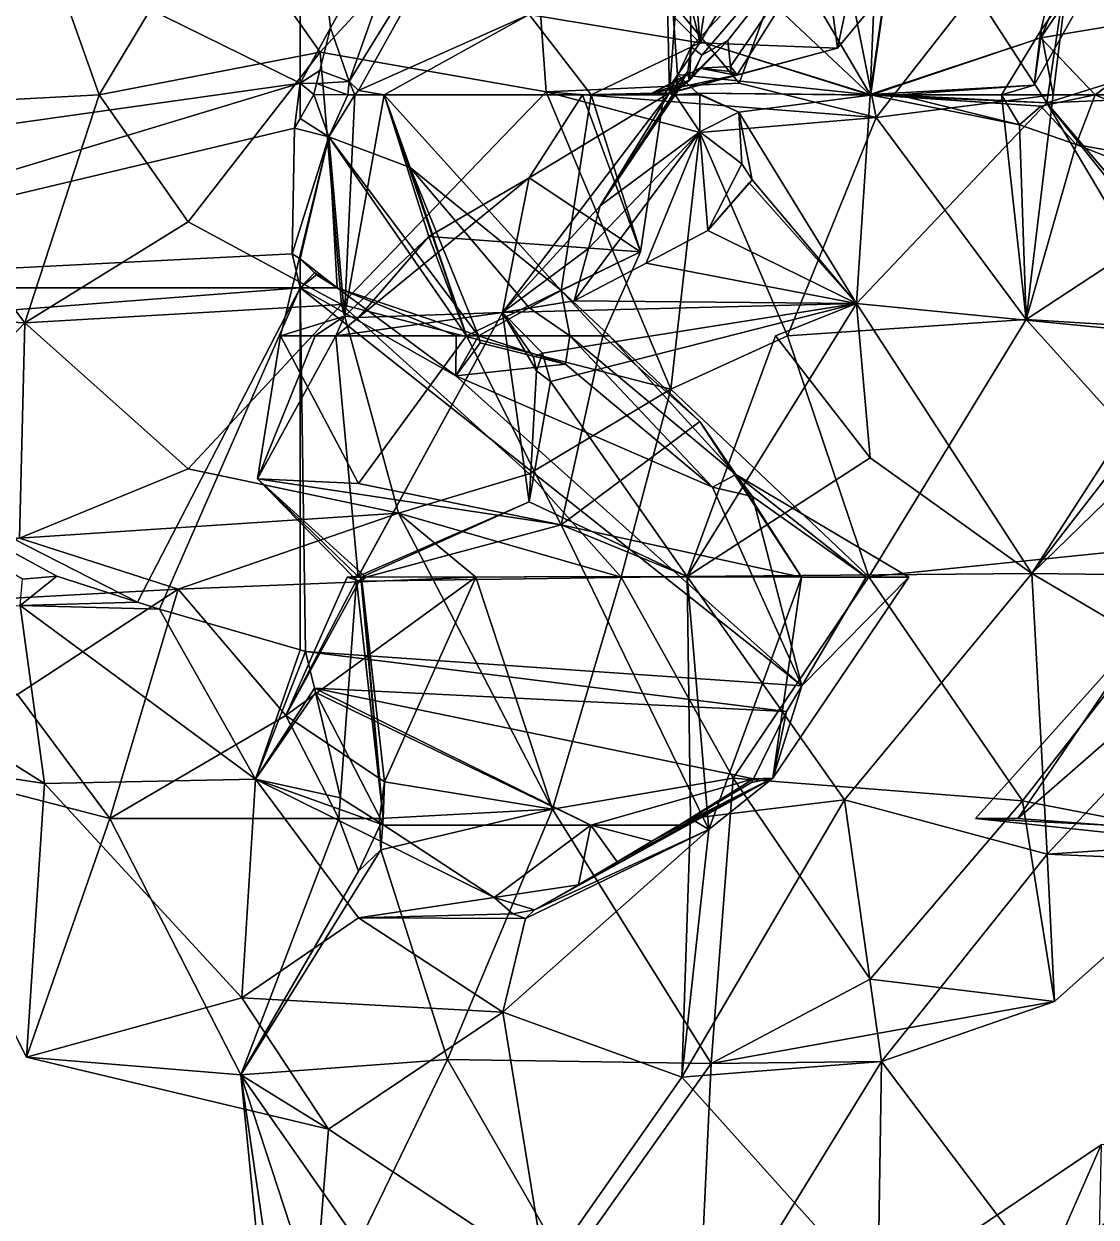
# Model space of a CAD drawing. Extents: x 290083 to 295691, y 4553739 to 4561622.
# Drawn here: x 295149.6 to 295228.8, y 4559518.9 to 4559607.1 of the extents above; entities that cross this region are included whole.
import ezdxf

# ---------------------------------------------------------------- set-up
doc = ezdxf.new("R2010")
doc.units = 0
doc.layers.add('Au_ppm_Pref_-_0_3', color=7, linetype='CONTINUOUS')

msp = doc.modelspace()

# ---------------------------------------------------------------- linework, layer by layer
at = {"layer": 'Au_ppm_Pref_-_0_3'}
for points in [[(295120, 4559627.241, 1891.998), (295170, 4559627.241, 1893.94), (295170, 4559602.667, 1895.47)], [(295170, 4559602.667, 1895.47), (295120, 4559595.626, 1895.47), (295120, 4559627.241, 1891.998)], [(295172.227, 4559606.749, 1895.308), (295170, 4559627.241, 1893.94), (295179.817, 4559620.36, 1894.774)], [(295170, 4559602.667, 1895.47), (295170, 4559627.241, 1893.94), (295172.227, 4559606.749, 1895.308)], [(295186.751, 4559621.545, 1860.15), (295163.65, 4559616.029, 1861.129), (295171.453, 4559604.952, 1861.396)], [(295188.157, 4559602.029, 1865.419), (295186.751, 4559621.545, 1860.15), (295171.453, 4559604.952, 1861.396)], [(295188.157, 4559602.029, 1865.419), (295202.408, 4559602.676, 1860.663), (295186.751, 4559621.545, 1860.15)], [(295186.751, 4559621.545, 1860.15), (295202.408, 4559602.676, 1860.663), (295208.654, 4559619.639, 1860.634)], [(295179.817, 4559620.36, 1894.774), (295173.608, 4559602.805, 1894.645), (295172.227, 4559606.749, 1895.308)], [(295184.604, 4559620.645, 1893.705), (295173.608, 4559602.805, 1894.645), (295179.817, 4559620.36, 1894.774)], [(295184.604, 4559620.645, 1893.705), (295174.304, 4559602.13, 1894.542), (295173.608, 4559602.805, 1894.645)], [(295186.903, 4559607.74, 1890.678), (295174.304, 4559602.13, 1894.542), (295184.604, 4559620.645, 1893.705)], [(295199.502, 4559605.658, 1893.366), (295186.903, 4559607.74, 1890.678), (295184.604, 4559620.645, 1893.705)], [(295199.502, 4559605.658, 1893.366), (295184.604, 4559620.645, 1893.705), (295207.792, 4559619.639, 1892.613)], [(295196.958, 4559616.041, 1876.827), (295198.316, 4559621.037, 1876.828), (295199.502, 4559605.761, 1872.2)], [(295201.622, 4559619.639, 1875.827), (295199.502, 4559605.761, 1872.2), (295198.316, 4559621.037, 1876.828)], [(295137.638, 4559600.88, 1865.938), (295155.151, 4559601.821, 1861.859), (295148.83, 4559619.618, 1864.875)], [(295155.151, 4559601.821, 1861.859), (295163.65, 4559616.029, 1861.129), (295148.83, 4559619.618, 1864.875)], [(295197.275, 4559601.958, 1882.254), (295198.542, 4559619.639, 1877.279), (295196.958, 4559616.041, 1876.827)], [(295197.275, 4559601.958, 1882.254), (295198.873, 4559605.365, 1881.881), (295198.542, 4559619.639, 1877.279)], [(295198.873, 4559605.365, 1881.881), (295212.857, 4559620.163, 1883.313), (295198.542, 4559619.639, 1877.279)], [(295212.857, 4559620.163, 1883.313), (295198.873, 4559605.365, 1881.881), (295199.657, 4559604.741, 1882.416)], [(295199.502, 4559605.761, 1872.2), (295201.622, 4559619.639, 1875.827), (295212.101, 4559601.827, 1876.825)], [(295209.67, 4559605.26, 1888.705), (295199.502, 4559605.658, 1893.366), (295207.792, 4559619.639, 1892.613)], [(295199.657, 4559604.741, 1882.416), (295201.569, 4559605.822, 1883.125), (295212.857, 4559620.163, 1883.313)], [(295201.569, 4559605.822, 1883.125), (295201.77, 4559603.902, 1884.219), (295212.857, 4559620.163, 1883.313)], [(295214.649, 4559619.639, 1876.827), (295212.101, 4559601.827, 1876.825), (295201.622, 4559619.639, 1875.827)], [(295212.857, 4559620.163, 1883.313), (295201.77, 4559603.902, 1884.219), (295202.275, 4559603.29, 1884.857)], [(295209.67, 4559605.26, 1888.705), (295212.857, 4559620.163, 1883.313), (295202.275, 4559603.29, 1884.857)], [(295202.408, 4559602.676, 1860.663), (295212.532, 4559600.142, 1863.45), (295208.654, 4559619.639, 1860.634)], [(295209.67, 4559605.26, 1888.705), (295207.792, 4559619.639, 1892.613), (295221.589, 4559619.639, 1888.705)], [(295212.532, 4559600.142, 1863.45), (295227.807, 4559619.65, 1864.73), (295208.654, 4559619.639, 1860.634)], [(295221.589, 4559619.639, 1888.705), (295212.857, 4559620.163, 1883.313), (295209.67, 4559605.26, 1888.705)], [(295212.857, 4559620.163, 1883.313), (295225.142, 4559601.213, 1882.506), (295212.101, 4559601.893, 1876.851)], [(295214.649, 4559619.639, 1876.827), (295212.857, 4559620.163, 1883.313), (295212.101, 4559601.893, 1876.851)], [(295214.649, 4559619.639, 1876.827), (295212.101, 4559601.893, 1876.851), (295212.131, 4559601.863, 1876.827)], [(295214.649, 4559619.639, 1876.827), (295212.131, 4559601.863, 1876.827), (295212.101, 4559601.827, 1876.825)], [(295225.599, 4559601.821, 1864.948), (295227.807, 4559619.65, 1864.73), (295212.532, 4559600.142, 1863.45)], [(295225.142, 4559601.213, 1882.506), (295212.857, 4559620.163, 1883.313), (295227.862, 4559619.639, 1878.317)], [(295233.809, 4559619.639, 1870.887), (295224.201, 4559602.528, 1870.887), (295224.7, 4559606.015, 1872.285)], [(295233.809, 4559619.639, 1870.887), (295224.7, 4559606.563, 1869.307), (295224.201, 4559602.528, 1870.887)], [(295233.809, 4559619.639, 1870.887), (295227.807, 4559619.65, 1864.73), (295224.7, 4559606.563, 1869.307)], [(295224.7, 4559606.563, 1869.307), (295227.807, 4559619.65, 1864.73), (295225.599, 4559601.821, 1864.948)], [(295233.809, 4559619.639, 1870.887), (295224.7, 4559606.015, 1872.285), (295230.433, 4559619.639, 1874.124)], [(295224.7, 4559606.015, 1872.285), (295237.3, 4559608.151, 1874.717), (295230.433, 4559619.639, 1874.124)], [(295225.142, 4559601.213, 1882.506), (295227.862, 4559619.639, 1878.317), (295237.3, 4559605.048, 1877.902)], [(295233.285, 4559619.639, 1876.827), (295237.3, 4559605.048, 1877.902), (295227.862, 4559619.639, 1878.317)], [(295163.65, 4559616.029, 1861.129), (295155.151, 4559601.821, 1861.859), (295171.453, 4559604.952, 1861.396)], [(295197.87, 4559603.325, 1881.495), (295196.958, 4559616.041, 1876.827), (295212.091, 4559601.821, 1876.827)], [(295197.275, 4559601.958, 1882.254), (295196.958, 4559616.041, 1876.827), (295197.87, 4559603.325, 1881.495)], [(295199.502, 4559605.761, 1872.2), (295212.091, 4559601.821, 1876.827), (295196.958, 4559616.041, 1876.827)], [(295224.7, 4559606.015, 1872.285), (295228.707, 4559601.821, 1872.776), (295237.3, 4559608.151, 1874.717)], [(295228.707, 4559601.821, 1872.776), (295243.194, 4559601.821, 1874.048), (295237.3, 4559608.151, 1874.717)], [(295186.903, 4559607.74, 1890.678), (295176.187, 4559601.821, 1893.757), (295174.304, 4559602.13, 1894.542)], [(295191.473, 4559601.821, 1890.86), (295176.187, 4559601.821, 1893.757), (295186.903, 4559607.74, 1890.678)], [(295199.502, 4559605.658, 1893.366), (295191.473, 4559601.821, 1890.86), (295186.903, 4559607.74, 1890.678)], [(295171.435, 4559603.619, 1895.47), (295170, 4559602.667, 1895.47), (295172.227, 4559606.749, 1895.308)], [(295172.227, 4559606.749, 1895.308), (295173.608, 4559602.805, 1894.645), (295171.435, 4559603.619, 1895.47)], [(295224.201, 4559602.528, 1870.887), (295224.7, 4559606.563, 1869.307), (295221.79, 4559601.821, 1869.515)], [(295224.7, 4559606.563, 1869.307), (295225.599, 4559601.821, 1864.948), (295221.79, 4559601.821, 1869.515)], [(295196.859, 4559601.821, 1888.705), (295191.473, 4559601.821, 1890.86), (295199.502, 4559605.658, 1893.366)], [(295196.859, 4559601.821, 1888.705), (295199.502, 4559605.658, 1893.366), (295209.67, 4559605.26, 1888.705)], [(295197.275, 4559601.958, 1882.254), (295198.627, 4559603.537, 1882.346), (295198.873, 4559605.365, 1881.881)], [(295198.627, 4559603.537, 1882.346), (295198.746, 4559602.891, 1882.766), (295198.873, 4559605.365, 1881.881)], [(295198.746, 4559602.891, 1882.766), (295199.657, 4559604.741, 1882.416), (295198.873, 4559605.365, 1881.881)], [(295199.657, 4559604.741, 1882.416), (295198.868, 4559603.015, 1882.766), (295201.569, 4559605.822, 1883.125)], [(295198.868, 4559603.015, 1882.766), (295199.502, 4559603.792, 1883.423), (295201.569, 4559605.822, 1883.125)], [(295199.502, 4559603.792, 1883.423), (295201.77, 4559603.902, 1884.219), (295201.569, 4559605.822, 1883.125)], [(295199.502, 4559605.761, 1872.2), (295212.033, 4559601.821, 1876.794), (295212.091, 4559601.821, 1876.827)], [(295199.502, 4559605.761, 1872.2), (295212.101, 4559601.827, 1876.825), (295212.033, 4559601.821, 1876.794)], [(295212.101, 4559601.827, 1876.825), (295212.131, 4559601.863, 1876.827), (295224.7, 4559606.015, 1872.285)], [(295212.101, 4559601.827, 1876.825), (295224.7, 4559606.015, 1872.285), (295224.201, 4559602.528, 1870.887)], [(295212.19, 4559601.821, 1876.827), (295224.7, 4559606.015, 1872.285), (295212.131, 4559601.863, 1876.827)], [(295212.19, 4559601.821, 1876.827), (295228.707, 4559601.821, 1872.776), (295224.7, 4559606.015, 1872.285)], [(295171.453, 4559604.952, 1861.396), (295155.151, 4559601.821, 1861.859), (295161.704, 4559592.427, 1861.816)], [(295173.045, 4559586.328, 1866.218), (295171.453, 4559604.952, 1861.396), (295161.704, 4559592.427, 1861.816)], [(295188.157, 4559602.029, 1865.419), (295171.453, 4559604.952, 1861.396), (295173.045, 4559586.328, 1866.218)], [(295209.67, 4559605.26, 1888.705), (295202.275, 4559603.29, 1884.857), (295196.859, 4559601.821, 1888.705)], [(295198.746, 4559602.891, 1882.766), (295198.868, 4559603.015, 1882.766), (295199.657, 4559604.741, 1882.416)], [(295225.142, 4559601.213, 1882.506), (295237.3, 4559605.048, 1877.902), (295239.277, 4559601.821, 1877.759)], [(295170, 4559602.667, 1895.47), (295171.435, 4559603.619, 1895.47), (295171.189, 4559602.648, 1895.521)], [(295171.435, 4559603.619, 1895.47), (295173.608, 4559602.805, 1894.645), (295171.189, 4559602.648, 1895.521)], [(295195.989, 4559601.905, 1884.394), (295195.909, 4559601.903, 1884.487), (295199.502, 4559603.792, 1883.423)], [(295199.502, 4559603.792, 1883.423), (295195.909, 4559601.903, 1884.487), (295202.153, 4559603.257, 1884.857)], [(295198.746, 4559602.891, 1882.766), (295195.989, 4559601.905, 1884.394), (295199.502, 4559603.792, 1883.423)], [(295197.275, 4559601.958, 1882.254), (295197.755, 4559602.086, 1882.504), (295198.627, 4559603.537, 1882.346)], [(295198.627, 4559603.537, 1882.346), (295197.755, 4559602.086, 1882.504), (295198.719, 4559602.864, 1882.744)], [(295198.719, 4559602.864, 1882.744), (295198.746, 4559602.891, 1882.766), (295198.627, 4559603.537, 1882.346)], [(295198.868, 4559603.015, 1882.766), (295198.746, 4559602.891, 1882.766), (295199.502, 4559603.792, 1883.423)], [(295201.77, 4559603.902, 1884.219), (295199.502, 4559603.792, 1883.423), (295201.807, 4559603.539, 1884.425)], [(295201.807, 4559603.539, 1884.425), (295199.502, 4559603.792, 1883.423), (295202.153, 4559603.257, 1884.857)], [(295202.275, 4559603.29, 1884.857), (295201.77, 4559603.902, 1884.219), (295201.807, 4559603.539, 1884.425)], [(295202.275, 4559603.29, 1884.857), (295201.807, 4559603.539, 1884.425), (295202.153, 4559603.257, 1884.857)], [(295120, 4559587.556, 1896.357), (295170, 4559602.667, 1895.47), (295169.56, 4559599.36, 1895.676)], [(295120, 4559587.556, 1896.357), (295120, 4559595.626, 1895.47), (295170, 4559602.667, 1895.47)], [(295169.56, 4559599.36, 1895.676), (295170, 4559602.667, 1895.47), (295170, 4559600.066, 1895.632)], [(295170, 4559602.667, 1895.47), (295170.995, 4559601.837, 1895.563), (295170, 4559600.066, 1895.632)], [(295170, 4559602.667, 1895.47), (295171.189, 4559602.648, 1895.521), (295170.995, 4559601.837, 1895.563)], [(295171.189, 4559602.648, 1895.521), (295173.514, 4559601.821, 1894.645), (295170.995, 4559601.837, 1895.563)], [(295173.608, 4559602.805, 1894.645), (295173.514, 4559601.821, 1894.645), (295171.189, 4559602.648, 1895.521)], [(295174.025, 4559601.821, 1894.513), (295173.514, 4559601.821, 1894.645), (295173.608, 4559602.805, 1894.645)], [(295174.025, 4559601.821, 1894.513), (295173.608, 4559602.805, 1894.645), (295174.304, 4559602.13, 1894.542)], [(295188.157, 4559602.029, 1865.419), (295212.532, 4559600.142, 1863.45), (295202.408, 4559602.676, 1860.663)], [(295202.153, 4559603.257, 1884.857), (295195.909, 4559601.903, 1884.487), (295197.107, 4559601.903, 1884.857)], [(295195.989, 4559601.905, 1884.394), (295198.746, 4559602.891, 1882.766), (295197.228, 4559601.943, 1882.985)], [(295196.859, 4559601.821, 1888.705), (295202.275, 4559603.29, 1884.857), (295202.153, 4559603.257, 1884.857)], [(295196.859, 4559601.821, 1888.705), (295202.153, 4559603.257, 1884.857), (295197.107, 4559601.903, 1884.857)], [(295197.228, 4559601.943, 1882.985), (295198.746, 4559602.891, 1882.766), (295197.527, 4559602.024, 1882.766)], [(295197.847, 4559601.973, 1882.036), (295197.275, 4559601.958, 1882.254), (295197.87, 4559603.325, 1881.495)], [(295198.746, 4559602.891, 1882.766), (295198.719, 4559602.864, 1882.744), (295197.527, 4559602.024, 1882.766)], [(295197.755, 4559602.086, 1882.504), (295197.527, 4559602.024, 1882.766), (295198.719, 4559602.864, 1882.744)], [(295197.699, 4559601.821, 1881.916), (295197.87, 4559603.325, 1881.495), (295199.345, 4559601.938, 1881.496)], [(295197.847, 4559601.973, 1882.036), (295197.87, 4559603.325, 1881.495), (295197.699, 4559601.821, 1881.916)], [(295199.346, 4559601.939, 1881.495), (295197.87, 4559603.325, 1881.495), (295212.091, 4559601.821, 1876.827)], [(295199.345, 4559601.938, 1881.496), (295197.87, 4559603.325, 1881.495), (295199.346, 4559601.939, 1881.495)], [(295137.638, 4559600.88, 1865.938), (295149.659, 4559584.961, 1865.407), (295155.151, 4559601.821, 1861.859)], [(295149.659, 4559584.961, 1865.407), (295161.704, 4559592.427, 1861.816), (295155.151, 4559601.821, 1861.859)], [(295170.995, 4559601.837, 1895.563), (295172.097, 4559598.701, 1894.645), (295170, 4559600.066, 1895.632)], [(295173.514, 4559601.821, 1894.645), (295172.097, 4559598.701, 1894.645), (295170.995, 4559601.837, 1895.563)], [(295173.265, 4559585.472, 1888.705), (295172.097, 4559598.701, 1894.645), (295174.025, 4559601.821, 1894.513)], [(295174.025, 4559601.821, 1894.513), (295172.097, 4559598.701, 1894.645), (295173.514, 4559601.821, 1894.645)], [(295188.157, 4559602.029, 1865.419), (295173.045, 4559586.328, 1866.218), (295197.377, 4559580.06, 1867.264)], [(295173.265, 4559585.472, 1888.705), (295174.025, 4559601.821, 1894.513), (295176.187, 4559601.821, 1893.757)], [(295173.265, 4559585.472, 1888.705), (295176.187, 4559601.821, 1893.757), (295179.489, 4559591.336, 1888.705)], [(295176.187, 4559601.821, 1893.757), (295174.025, 4559601.821, 1894.513), (295174.304, 4559602.13, 1894.542)], [(295182.272, 4559584.003, 1892.462), (295179.489, 4559591.336, 1888.705), (295176.187, 4559601.821, 1893.757)], [(295182.272, 4559584.003, 1892.462), (295176.187, 4559601.821, 1893.757), (295178.107, 4559596.442, 1894.645)], [(295176.187, 4559601.821, 1893.757), (295191.473, 4559601.821, 1890.86), (295189.27, 4559587.351, 1894.645)], [(295176.187, 4559601.821, 1893.757), (295189.27, 4559587.351, 1894.645), (295178.107, 4559596.442, 1894.645)], [(295184.921, 4559585.73, 1881.626), (295197.275, 4559601.958, 1882.254), (295192.156, 4559593.621, 1882.036)], [(295197.275, 4559601.958, 1882.254), (295184.921, 4559585.73, 1881.626), (295186.903, 4559595.688, 1886.661)], [(295197.275, 4559601.958, 1882.254), (295186.903, 4559595.688, 1886.661), (295190.843, 4559601.821, 1886.848)], [(295190.843, 4559601.821, 1886.848), (295186.903, 4559595.688, 1886.661), (295195.117, 4559590.204, 1888.705)], [(295188.157, 4559602.029, 1865.419), (295197.377, 4559580.06, 1867.264), (295199.502, 4559599.024, 1869.955)], [(295188.157, 4559602.029, 1865.419), (295199.502, 4559599.024, 1869.955), (295212.532, 4559600.142, 1863.45)], [(295195.117, 4559590.204, 1888.705), (295189.27, 4559587.351, 1894.645), (295191.473, 4559601.821, 1890.86)], [(295195.989, 4559601.905, 1884.394), (295197.275, 4559601.958, 1882.254), (295190.843, 4559601.821, 1886.848)], [(295195.989, 4559601.905, 1884.394), (295190.843, 4559601.821, 1886.848), (295195.909, 4559601.903, 1884.487)], [(295197.107, 4559601.903, 1884.857), (295195.909, 4559601.903, 1884.487), (295190.843, 4559601.821, 1886.848)], [(295197.107, 4559601.903, 1884.857), (295190.843, 4559601.821, 1886.848), (295196.859, 4559601.821, 1888.705)], [(295190.843, 4559601.821, 1886.848), (295195.117, 4559590.204, 1888.705), (295196.859, 4559601.821, 1888.705)], [(295195.117, 4559590.204, 1888.705), (295191.473, 4559601.821, 1890.86), (295196.859, 4559601.821, 1888.705)], [(295192.156, 4559593.621, 1882.036), (295197.275, 4559601.958, 1882.254), (295197.459, 4559601.751, 1882.275)], [(295197.459, 4559601.751, 1882.275), (295197.538, 4559601.821, 1882.215), (295192.156, 4559593.621, 1882.036)], [(295197.699, 4559601.821, 1881.916), (295192.156, 4559593.621, 1882.036), (295197.538, 4559601.821, 1882.215)], [(295199.502, 4559599.077, 1881.851), (295192.156, 4559593.621, 1882.036), (295197.699, 4559601.821, 1881.916)], [(295197.228, 4559601.943, 1882.985), (295197.275, 4559601.958, 1882.254), (295195.989, 4559601.905, 1884.394)], [(295197.527, 4559602.024, 1882.766), (295197.275, 4559601.958, 1882.254), (295197.228, 4559601.943, 1882.985)], [(295197.755, 4559602.086, 1882.504), (295197.275, 4559601.958, 1882.254), (295197.527, 4559602.024, 1882.766)], [(295197.807, 4559601.953, 1882.059), (295197.275, 4559601.958, 1882.254), (295197.847, 4559601.973, 1882.036)], [(295197.275, 4559601.958, 1882.254), (295197.538, 4559601.821, 1882.215), (295197.459, 4559601.751, 1882.275)], [(295197.275, 4559601.958, 1882.254), (295197.804, 4559601.952, 1882.061), (295197.538, 4559601.821, 1882.215)], [(295197.275, 4559601.958, 1882.254), (295197.807, 4559601.953, 1882.059), (295197.806, 4559601.953, 1882.059)], [(295197.275, 4559601.958, 1882.254), (295197.806, 4559601.953, 1882.059), (295197.804, 4559601.952, 1882.061)], [(295197.804, 4559601.952, 1882.061), (295197.699, 4559601.821, 1881.916), (295197.538, 4559601.821, 1882.215)], [(295197.847, 4559601.973, 1882.036), (295197.699, 4559601.821, 1881.916), (295197.807, 4559601.953, 1882.059)], [(295197.806, 4559601.953, 1882.059), (295197.699, 4559601.821, 1881.916), (295197.804, 4559601.952, 1882.061)], [(295197.807, 4559601.953, 1882.059), (295197.699, 4559601.821, 1881.916), (295197.806, 4559601.953, 1882.059)], [(295199.502, 4559601.821, 1881.488), (295197.699, 4559601.821, 1881.916), (295199.345, 4559601.938, 1881.496)], [(295199.502, 4559599.077, 1881.851), (295197.699, 4559601.821, 1881.916), (295199.502, 4559601.821, 1881.488)], [(295212.096, 4559601.814, 1876.827), (295199.345, 4559601.938, 1881.496), (295199.346, 4559601.939, 1881.495)], [(295199.354, 4559601.932, 1881.495), (295199.345, 4559601.938, 1881.496), (295212.101, 4559601.775, 1876.842)], [(295212.096, 4559601.814, 1876.827), (295212.101, 4559601.775, 1876.842), (295199.345, 4559601.938, 1881.496)], [(295199.502, 4559601.821, 1881.488), (295199.345, 4559601.938, 1881.496), (295199.354, 4559601.932, 1881.495)], [(295212.096, 4559601.814, 1876.827), (295199.346, 4559601.939, 1881.495), (295212.091, 4559601.821, 1876.827)], [(295199.354, 4559601.932, 1881.495), (295202.394, 4559600.532, 1880.972), (295199.502, 4559601.821, 1881.488)], [(295202.394, 4559600.532, 1880.972), (295199.354, 4559601.932, 1881.495), (295212.101, 4559601.775, 1876.842)], [(295199.502, 4559599.077, 1881.851), (295199.502, 4559601.821, 1881.488), (295202.394, 4559600.532, 1880.972)], [(295212.101, 4559601.775, 1876.842), (295211.074, 4559586.393, 1883.848), (295202.394, 4559600.532, 1880.972)], [(295211.074, 4559586.393, 1883.848), (295212.101, 4559601.775, 1876.842), (295225.142, 4559601.213, 1882.506)], [(295212.101, 4559601.827, 1876.825), (295214.155, 4559601.821, 1870.887), (295212.033, 4559601.821, 1876.794)], [(295212.091, 4559601.821, 1876.827), (295212.033, 4559601.821, 1876.794), (295212.096, 4559601.814, 1876.827)], [(295212.096, 4559601.814, 1876.827), (295212.033, 4559601.821, 1876.794), (295212.101, 4559601.802, 1876.82)], [(295212.101, 4559601.802, 1876.82), (295212.033, 4559601.821, 1876.794), (295214.155, 4559601.821, 1870.887)], [(295212.096, 4559601.814, 1876.827), (295212.106, 4559601.815, 1876.827), (295212.101, 4559601.775, 1876.842)], [(295212.096, 4559601.814, 1876.827), (295212.101, 4559601.802, 1876.82), (295212.106, 4559601.815, 1876.827)], [(295212.101, 4559601.827, 1876.825), (295224.201, 4559602.528, 1870.887), (295214.155, 4559601.821, 1870.887)], [(295212.131, 4559601.863, 1876.827), (295212.101, 4559601.893, 1876.851), (295225.142, 4559601.213, 1882.506)], [(295212.101, 4559601.802, 1876.82), (295214.155, 4559601.821, 1870.887), (295223.133, 4559599.605, 1870.887)], [(295212.101, 4559601.775, 1876.842), (295212.106, 4559601.815, 1876.827), (295225.142, 4559601.213, 1882.506)], [(295212.101, 4559601.802, 1876.82), (295224.7, 4559600.982, 1871.167), (295212.106, 4559601.815, 1876.827)], [(295212.101, 4559601.802, 1876.82), (295223.133, 4559599.605, 1870.887), (295224.7, 4559600.982, 1871.167)], [(295212.106, 4559601.815, 1876.827), (295212.19, 4559601.821, 1876.827), (295225.142, 4559601.213, 1882.506)], [(295212.19, 4559601.821, 1876.827), (295212.106, 4559601.815, 1876.827), (295224.7, 4559600.982, 1871.167)], [(295212.19, 4559601.821, 1876.827), (295212.131, 4559601.863, 1876.827), (295225.142, 4559601.213, 1882.506)], [(295212.19, 4559601.821, 1876.827), (295224.7, 4559600.982, 1871.167), (295228.707, 4559601.821, 1872.776)], [(295225.599, 4559601.821, 1864.948), (295212.532, 4559600.142, 1863.45), (295223.622, 4559585.226, 1866.373)], [(295214.155, 4559601.821, 1870.887), (295224.201, 4559602.528, 1870.887), (295221.79, 4559601.821, 1869.515)], [(295214.155, 4559601.821, 1870.887), (295221.79, 4559601.821, 1869.515), (295223.133, 4559599.605, 1870.887)], [(295223.622, 4559585.226, 1866.373), (295223.133, 4559599.605, 1870.887), (295221.79, 4559601.821, 1869.515)], [(295221.79, 4559601.821, 1869.515), (295225.599, 4559601.821, 1864.948), (295223.622, 4559585.226, 1866.373)], [(295224.7, 4559600.982, 1871.167), (295227.295, 4559598.152, 1870.887), (295228.707, 4559601.821, 1872.776)], [(295225.142, 4559601.213, 1882.506), (295239.277, 4559601.821, 1877.759), (295238.03, 4559585.037, 1882.766)], [(295228.707, 4559601.821, 1872.776), (295227.295, 4559598.152, 1870.887), (295245.017, 4559594.917, 1870.887)], [(295228.707, 4559601.821, 1872.776), (295245.017, 4559594.917, 1870.887), (295243.194, 4559601.821, 1874.048)], [(295235.369, 4559584.003, 1883.676), (295211.074, 4559586.393, 1883.848), (295225.142, 4559601.213, 1882.506)], [(295223.133, 4559599.605, 1870.887), (295227.295, 4559598.152, 1870.887), (295224.7, 4559600.982, 1871.167)], [(295225.142, 4559601.213, 1882.506), (295237.3, 4559586.93, 1883.741), (295235.369, 4559584.003, 1883.676)], [(295225.142, 4559601.213, 1882.506), (295238.03, 4559585.037, 1882.766), (295237.3, 4559586.93, 1883.741)], [(295124.219, 4559586.328, 1866.616), (295149.659, 4559584.961, 1865.407), (295137.638, 4559600.88, 1865.938)], [(295170, 4559600.066, 1895.632), (295172.097, 4559598.701, 1894.645), (295169.56, 4559599.36, 1895.676)], [(295202.623, 4559596.711, 1882.534), (295199.502, 4559599.077, 1881.851), (295202.394, 4559600.532, 1880.972)], [(295199.502, 4559599.024, 1869.955), (295205.984, 4559584.003, 1868.004), (295212.532, 4559600.142, 1863.45)], [(295202.394, 4559600.532, 1880.972), (295203.363, 4559595.535, 1882.766), (295202.623, 4559596.711, 1882.534)], [(295211.074, 4559586.393, 1883.848), (295203.363, 4559595.535, 1882.766), (295202.394, 4559600.532, 1880.972)], [(295212.532, 4559600.142, 1863.45), (295205.984, 4559584.003, 1868.004), (295223.622, 4559585.226, 1866.373)], [(295120, 4559587.556, 1896.357), (295169.56, 4559599.36, 1895.676), (295169.408, 4559590.069, 1896.254)], [(295172.097, 4559598.701, 1894.645), (295169.408, 4559590.069, 1896.254), (295169.56, 4559599.36, 1895.676)], [(295227.295, 4559598.152, 1870.887), (295223.133, 4559599.605, 1870.887), (295223.622, 4559585.226, 1866.373)], [(295173.265, 4559585.472, 1888.705), (295168.534, 4559584.003, 1891.425), (295172.097, 4559598.701, 1894.645)], [(295182.272, 4559584.003, 1892.462), (295172.097, 4559598.701, 1894.645), (295168.534, 4559584.003, 1891.425)], [(295169.408, 4559590.069, 1896.254), (295172.097, 4559598.701, 1894.645), (295170, 4559589.708, 1896.277)], [(295170, 4559589.708, 1896.277), (295172.097, 4559598.701, 1894.645), (295172.725, 4559587.556, 1896.466)], [(295172.725, 4559587.556, 1896.466), (295172.097, 4559598.701, 1894.645), (295183.172, 4559584.003, 1896.403)], [(295182.272, 4559584.003, 1892.462), (295178.107, 4559596.442, 1894.645), (295172.097, 4559598.701, 1894.645)], [(295183.172, 4559584.003, 1896.403), (295172.097, 4559598.701, 1894.645), (295178.107, 4559596.442, 1894.645)], [(295199.502, 4559599.077, 1881.851), (295190.238, 4559586.597, 1882.058), (295191.292, 4559590.458, 1882.046)], [(295199.502, 4559599.077, 1881.851), (295195.55, 4559589.388, 1882.439), (295190.238, 4559586.597, 1882.058)], [(295191.292, 4559590.458, 1882.046), (295192.156, 4559593.621, 1882.036), (295199.502, 4559599.077, 1881.851)], [(295199.502, 4559599.077, 1881.851), (295200.105, 4559591.781, 1882.766), (295195.55, 4559589.388, 1882.439)], [(295199.502, 4559599.024, 1869.955), (295197.377, 4559580.06, 1867.264), (295205.984, 4559584.003, 1868.004)], [(295202.623, 4559596.711, 1882.534), (295200.105, 4559591.781, 1882.766), (295199.502, 4559599.077, 1881.851)], [(295227.295, 4559598.152, 1870.887), (295223.622, 4559585.226, 1866.373), (295237.3, 4559594.194, 1867.491)], [(295227.295, 4559598.152, 1870.887), (295237.3, 4559594.194, 1867.491), (295245.017, 4559594.917, 1870.887)], [(295202.623, 4559596.711, 1882.534), (295203.363, 4559595.535, 1882.766), (295200.105, 4559591.781, 1882.766)], [(295174.304, 4559585.371, 1888.249), (295179.489, 4559591.336, 1888.705), (295186.903, 4559595.688, 1886.661)], [(295174.304, 4559585.371, 1888.249), (295186.903, 4559595.688, 1886.661), (295184.921, 4559585.73, 1881.626)], [(295189.27, 4559587.351, 1894.645), (295186.903, 4559586.082, 1895.337), (295178.107, 4559596.442, 1894.645)], [(295178.107, 4559596.442, 1894.645), (295186.903, 4559586.082, 1895.337), (295183.172, 4559584.003, 1896.403)], [(295179.489, 4559591.336, 1888.705), (295195.117, 4559590.204, 1888.705), (295186.903, 4559595.688, 1886.661)], [(295203.156, 4559595.324, 1882.934), (295200.105, 4559591.781, 1882.766), (295203.363, 4559595.535, 1882.766)], [(295200.105, 4559591.781, 1882.766), (295203.156, 4559595.324, 1882.934), (295211.074, 4559586.393, 1883.848)], [(295211.074, 4559586.393, 1883.848), (295203.156, 4559595.324, 1882.934), (295203.363, 4559595.535, 1882.766)], [(295243.176, 4559584.003, 1868.117), (295237.3, 4559594.194, 1867.491), (295223.622, 4559585.226, 1866.373)], [(295184.921, 4559585.73, 1881.626), (295192.156, 4559593.621, 1882.036), (295191.292, 4559590.458, 1882.046)], [(295149.659, 4559584.961, 1865.407), (295173.045, 4559586.328, 1866.218), (295161.704, 4559592.427, 1861.816)], [(295179.489, 4559591.336, 1888.705), (295174.304, 4559585.371, 1888.249), (295173.265, 4559585.472, 1888.705)], [(295182.272, 4559584.003, 1892.462), (295195.117, 4559590.204, 1888.705), (295179.489, 4559591.336, 1888.705)], [(295195.55, 4559589.388, 1882.439), (295200.105, 4559591.781, 1882.766), (295211.074, 4559586.393, 1883.848)], [(295184.921, 4559585.73, 1881.626), (295191.292, 4559590.458, 1882.046), (295190.238, 4559586.597, 1882.058)], [(295120, 4559587.556, 1896.357), (295169.408, 4559590.069, 1896.254), (295170, 4559587.556, 1896.411)], [(295169.408, 4559590.069, 1896.254), (295170, 4559589.708, 1896.277), (295170, 4559587.556, 1896.411)], [(295171.042, 4559588.672, 1896.385), (295170, 4559587.556, 1896.411), (295170, 4559589.708, 1896.277)], [(295171.042, 4559588.672, 1896.385), (295170, 4559589.708, 1896.277), (295172.725, 4559587.556, 1896.466)], [(295182.272, 4559584.003, 1892.462), (295192.349, 4559584.003, 1892.077), (295195.117, 4559590.204, 1888.705)], [(295195.117, 4559590.204, 1888.705), (295192.349, 4559584.003, 1892.077), (295189.27, 4559587.351, 1894.645)], [(295171.204, 4559588.512, 1896.402), (295170, 4559587.556, 1896.411), (295171.042, 4559588.672, 1896.385)], [(295171.204, 4559588.512, 1896.402), (295171.042, 4559588.672, 1896.385), (295172.725, 4559587.556, 1896.466)], [(295190.238, 4559586.597, 1882.058), (295195.55, 4559589.388, 1882.439), (295211.074, 4559586.393, 1883.848)], [(295172.725, 4559587.556, 1896.466), (295170, 4559587.556, 1896.411), (295171.204, 4559588.512, 1896.402)], [(295170, 4559587.556, 1896.411), (295157.964, 4559564.341, 1895.47), (295120, 4559583.708, 1895.47)], [(295120, 4559583.708, 1895.47), (295120, 4559587.556, 1896.357), (295170, 4559587.556, 1896.411)], [(295170, 4559587.556, 1896.411), (295159.595, 4559563.813, 1895.48), (295157.964, 4559564.341, 1895.47)], [(295170, 4559587.556, 1896.411), (295170, 4559560.813, 1895.554), (295159.595, 4559563.813, 1895.48)], [(295170, 4559560.813, 1895.554), (295170, 4559587.556, 1896.411), (295170.389, 4559560.699, 1895.556)], [(295170.389, 4559560.699, 1895.556), (295170, 4559587.556, 1896.411), (295207.049, 4559558.15, 1896.04)], [(295181.497, 4559581.065, 1896.396), (295170, 4559587.556, 1896.411), (295172.725, 4559587.556, 1896.466)], [(295207.049, 4559558.15, 1896.04), (295170, 4559587.556, 1896.411), (295181.497, 4559581.065, 1896.396)], [(295181.497, 4559581.065, 1896.396), (295172.725, 4559587.556, 1896.466), (295181.521, 4559584.003, 1896.507)], [(295172.725, 4559587.556, 1896.466), (295183.172, 4559584.003, 1896.403), (295181.521, 4559584.003, 1896.507)], [(295189.27, 4559587.351, 1894.645), (295189.903, 4559584.003, 1896.059), (295186.903, 4559586.082, 1895.337)], [(295192.349, 4559584.003, 1892.077), (295192.832, 4559584.003, 1894.645), (295189.27, 4559587.351, 1894.645)], [(295192.832, 4559584.003, 1894.645), (295189.903, 4559584.003, 1896.059), (295189.27, 4559587.351, 1894.645)], [(295124.219, 4559586.328, 1866.616), (295136.506, 4559571.262, 1866.64), (295149.659, 4559584.961, 1865.407)], [(295173.045, 4559586.328, 1866.218), (295149.659, 4559584.961, 1865.407), (295161.704, 4559574.198, 1867.619)], [(295173.045, 4559586.328, 1866.218), (295161.704, 4559574.198, 1867.619), (295177.243, 4559570.907, 1871.386)], [(295197.377, 4559580.06, 1867.264), (295173.045, 4559586.328, 1866.218), (295186.903, 4559573.825, 1867.494)], [(295173.045, 4559586.328, 1866.218), (295177.243, 4559570.907, 1871.386), (295186.903, 4559573.825, 1867.494)], [(295189.903, 4559584.003, 1896.059), (295183.172, 4559584.003, 1896.403), (295186.903, 4559586.082, 1895.337)], [(295184.921, 4559585.73, 1881.626), (295190.238, 4559586.597, 1882.058), (295211.074, 4559586.393, 1883.848)], [(295184.921, 4559585.73, 1881.626), (295211.074, 4559586.393, 1883.848), (295187.888, 4559582.728, 1881.876)], [(295187.888, 4559582.728, 1881.876), (295211.074, 4559586.393, 1883.848), (295188.487, 4559580.639, 1881.926)], [(295188.487, 4559580.639, 1881.926), (295211.074, 4559586.393, 1883.848), (295198.566, 4559566.245, 1882.774)], [(295211.074, 4559586.393, 1883.848), (295205.102, 4559584.003, 1886.066), (295198.566, 4559566.245, 1882.774)], [(295212.101, 4559574.995, 1885.769), (295205.102, 4559584.003, 1886.066), (295211.074, 4559586.393, 1883.848)], [(295224.024, 4559566.456, 1881.892), (295212.101, 4559574.995, 1885.769), (295211.074, 4559586.393, 1883.848)], [(295224.024, 4559566.456, 1881.892), (295211.074, 4559586.393, 1883.848), (295235.369, 4559584.003, 1883.676)], [(295171.104, 4559584.003, 1888.705), (295168.534, 4559584.003, 1891.425), (295173.265, 4559585.472, 1888.705)], [(295173.265, 4559585.472, 1888.705), (295172.628, 4559584.003, 1887.915), (295171.104, 4559584.003, 1888.705)], [(295172.628, 4559584.003, 1887.915), (295174.304, 4559585.371, 1888.249), (295184.921, 4559585.73, 1881.626)], [(295172.628, 4559584.003, 1887.915), (295184.921, 4559585.73, 1881.626), (295174.262, 4559566.244, 1882.766)], [(295173.265, 4559585.472, 1888.705), (295174.304, 4559585.371, 1888.249), (295172.628, 4559584.003, 1887.915)], [(295184.921, 4559585.73, 1881.626), (295174.304, 4559566.256, 1882.742), (295174.262, 4559566.244, 1882.766)], [(295186.903, 4559571.745, 1878.68), (295174.304, 4559566.256, 1882.742), (295184.921, 4559585.73, 1881.626)], [(295184.921, 4559585.73, 1881.626), (295187.227, 4559582.437, 1881.82), (295187.454, 4559581.421, 1881.646)], [(295184.921, 4559585.73, 1881.626), (295187.454, 4559581.421, 1881.646), (295186.903, 4559571.745, 1878.68)], [(295184.921, 4559585.73, 1881.626), (295187.888, 4559582.728, 1881.876), (295187.227, 4559582.437, 1881.82)], [(295223.622, 4559585.226, 1866.373), (295205.984, 4559584.003, 1868.004), (295211.998, 4559566.219, 1866.156)], [(295238.327, 4559568.902, 1867.191), (295223.622, 4559585.226, 1866.373), (295211.998, 4559566.219, 1866.156)], [(295243.176, 4559584.003, 1868.117), (295223.622, 4559585.226, 1866.373), (295238.327, 4559568.902, 1867.191)], [(295149.659, 4559584.961, 1865.407), (295136.506, 4559571.262, 1866.64), (295149.25, 4559569.066, 1871.133)], [(295149.659, 4559584.961, 1865.407), (295149.25, 4559569.066, 1871.133), (295161.704, 4559574.198, 1867.619)], [(295152.014, 4559566.266, 1895.435), (295149.475, 4559566.041, 1895.386), (295120, 4559583.708, 1895.47)], [(295157.964, 4559564.341, 1895.47), (295152.014, 4559566.266, 1895.435), (295120, 4559583.708, 1895.47)], [(295166.841, 4559573.451, 1888.705), (295168.534, 4559584.003, 1891.425), (295171.104, 4559584.003, 1888.705)], [(295166.841, 4559573.451, 1888.705), (295174.304, 4559573.093, 1892.342), (295168.534, 4559584.003, 1891.425)], [(295171.104, 4559584.003, 1888.705), (295172.628, 4559584.003, 1887.915), (295166.841, 4559573.451, 1888.705)], [(295166.841, 4559573.451, 1888.705), (295172.628, 4559584.003, 1887.915), (295174.262, 4559566.244, 1882.766)], [(295174.304, 4559573.093, 1892.342), (295182.272, 4559584.003, 1892.462), (295168.534, 4559584.003, 1891.425)], [(295189.263, 4559570.063, 1888.48), (295182.272, 4559584.003, 1892.462), (295174.304, 4559573.093, 1892.342)], [(295183.172, 4559584.003, 1896.403), (295181.497, 4559581.065, 1896.396), (295181.521, 4559584.003, 1896.507)], [(295183.172, 4559584.003, 1896.403), (295183.283, 4559583.495, 1896.523), (295181.497, 4559581.065, 1896.396)], [(295189.592, 4559581.913, 1896.589), (295181.497, 4559581.065, 1896.396), (295183.283, 4559583.495, 1896.523)], [(295182.272, 4559584.003, 1892.462), (295189.263, 4559570.063, 1888.48), (295192.349, 4559584.003, 1892.077)], [(295183.172, 4559584.003, 1896.403), (295189.592, 4559581.913, 1896.589), (295183.283, 4559583.495, 1896.523)], [(295189.903, 4559584.003, 1896.059), (295189.592, 4559581.913, 1896.589), (295183.172, 4559584.003, 1896.403)], [(295189.263, 4559570.063, 1888.48), (295199.502, 4559577.674, 1890.815), (295192.349, 4559584.003, 1892.077)], [(295189.903, 4559584.003, 1896.059), (295200.448, 4559572.83, 1896.463), (295189.592, 4559581.913, 1896.589)], [(295202.167, 4559573.759, 1895.912), (295200.448, 4559572.83, 1896.463), (295189.903, 4559584.003, 1896.059)], [(295192.832, 4559584.003, 1894.645), (295202.167, 4559573.759, 1895.912), (295189.903, 4559584.003, 1896.059)], [(295199.502, 4559577.674, 1890.815), (295192.832, 4559584.003, 1894.645), (295192.349, 4559584.003, 1892.077)], [(295199.502, 4559577.674, 1890.815), (295202.167, 4559573.759, 1895.912), (295192.832, 4559584.003, 1894.645)], [(295211.998, 4559566.219, 1866.156), (295205.984, 4559584.003, 1868.004), (295197.377, 4559580.06, 1867.264)], [(295198.566, 4559566.245, 1882.774), (295205.102, 4559584.003, 1886.066), (295212.101, 4559574.995, 1885.769)], [(295224.024, 4559566.456, 1881.892), (295235.369, 4559584.003, 1883.676), (295233.793, 4559579.044, 1882.766)], [(295187.227, 4559582.437, 1881.82), (295187.888, 4559582.728, 1881.876), (295187.454, 4559581.421, 1881.646)], [(295187.888, 4559582.728, 1881.876), (295188.487, 4559580.639, 1881.926), (295187.454, 4559581.421, 1881.646)], [(295200.448, 4559572.83, 1896.463), (295181.497, 4559581.065, 1896.396), (295189.592, 4559581.913, 1896.589)], [(295207.049, 4559558.15, 1896.04), (295181.497, 4559581.065, 1896.396), (295200.448, 4559572.83, 1896.463)], [(295187.454, 4559581.421, 1881.646), (295188.487, 4559580.639, 1881.926), (295186.903, 4559571.745, 1878.68)], [(295198.566, 4559566.245, 1882.774), (295186.903, 4559571.745, 1878.68), (295188.487, 4559580.639, 1881.926)], [(295239.246, 4559581.252, 1882.766), (295245.758, 4559566.186, 1880.814), (295224.024, 4559566.456, 1881.892)], [(295239.246, 4559581.252, 1882.766), (295224.024, 4559566.456, 1881.892), (295233.793, 4559579.044, 1882.766)], [(295197.377, 4559580.06, 1867.264), (295186.903, 4559573.825, 1867.494), (295193.698, 4559566.186, 1868.151)], [(295197.377, 4559580.06, 1867.264), (295193.698, 4559566.186, 1868.151), (295211.998, 4559566.219, 1866.156)], [(295199.502, 4559577.674, 1890.815), (295189.263, 4559570.063, 1888.48), (295207.03, 4559566.186, 1891.096)], [(295199.502, 4559577.674, 1890.815), (295207.03, 4559566.186, 1891.096), (295202.167, 4559573.759, 1895.912)], [(295224.024, 4559566.456, 1881.892), (295198.566, 4559566.245, 1882.774), (295212.101, 4559574.995, 1885.769)], [(295149.25, 4559569.066, 1871.133), (295177.243, 4559570.907, 1871.386), (295161.704, 4559574.198, 1867.619)], [(295193.698, 4559566.186, 1868.151), (295186.903, 4559573.825, 1867.494), (295177.243, 4559570.907, 1871.386)], [(295202.167, 4559573.759, 1895.912), (295203.409, 4559572.132, 1896.495), (295200.448, 4559572.83, 1896.463)], [(295202.167, 4559573.759, 1895.912), (295211.788, 4559566.186, 1896.438), (295203.409, 4559572.132, 1896.495)], [(295214.936, 4559566.186, 1894.645), (295211.788, 4559566.186, 1896.438), (295202.167, 4559573.759, 1895.912)], [(295214.936, 4559566.186, 1894.645), (295202.167, 4559573.759, 1895.912), (295207.03, 4559566.186, 1891.096)], [(295189.263, 4559570.063, 1888.48), (295174.304, 4559573.093, 1892.342), (295166.841, 4559573.451, 1888.705)], [(295166.841, 4559573.451, 1888.705), (295174.262, 4559566.244, 1882.766), (295173.924, 4559566.186, 1882.945)], [(295166.841, 4559573.451, 1888.705), (295173.924, 4559566.186, 1882.945), (295174.832, 4559566.186, 1883.015)], [(295166.841, 4559573.451, 1888.705), (295174.832, 4559566.186, 1883.015), (295189.263, 4559570.063, 1888.48)], [(295207.049, 4559558.15, 1896.04), (295200.448, 4559572.83, 1896.463), (295203.409, 4559572.132, 1896.495)], [(295211.788, 4559566.186, 1896.438), (295207.049, 4559558.15, 1896.04), (295203.409, 4559572.132, 1896.495)], [(295186.903, 4559571.745, 1878.68), (295174.518, 4559566.186, 1882.665), (295174.304, 4559566.256, 1882.742)], [(295186.903, 4559571.745, 1878.68), (295198.566, 4559566.245, 1882.774), (295174.518, 4559566.186, 1882.665)], [(295149.25, 4559569.066, 1871.133), (295160.97, 4559565.287, 1876.273), (295177.243, 4559570.907, 1871.386)], [(295177.243, 4559570.907, 1871.386), (295160.97, 4559565.287, 1876.273), (295182.965, 4559566.186, 1874.97)], [(295189.263, 4559570.063, 1888.48), (295174.832, 4559566.186, 1883.015), (295198.566, 4559566.245, 1882.774)], [(295177.243, 4559570.907, 1871.386), (295182.965, 4559566.186, 1874.97), (295188.615, 4559549.052, 1871.762)], [(295193.698, 4559566.186, 1868.151), (295177.243, 4559570.907, 1871.386), (295188.615, 4559549.052, 1871.762)], [(295198.566, 4559566.245, 1882.774), (295200.165, 4559547.553, 1888.293), (295189.263, 4559570.063, 1888.48)], [(295200.165, 4559547.553, 1888.293), (295207.03, 4559566.186, 1891.096), (295189.263, 4559570.063, 1888.48)], [(295160.97, 4559565.287, 1876.273), (295149.25, 4559569.066, 1871.133), (295135.234, 4559563.895, 1876.638)], [(295238.327, 4559568.902, 1867.191), (295211.998, 4559566.219, 1866.156), (295223.346, 4559549.663, 1866.018)], [(295238.327, 4559568.902, 1867.191), (295223.346, 4559549.663, 1866.018), (295238.93, 4559546.63, 1869.893)], [(295157.964, 4559564.341, 1895.47), (295149.312, 4559564.101, 1894.728), (295152.014, 4559566.266, 1895.435)], [(295149.312, 4559564.101, 1894.728), (295149.475, 4559566.041, 1895.386), (295152.014, 4559566.266, 1895.435)], [(295168.921, 4559555.979, 1876.827), (295182.965, 4559566.186, 1874.97), (295160.97, 4559565.287, 1876.273)], [(295168.921, 4559555.979, 1876.827), (295174.145, 4559565.962, 1882.766), (295173.456, 4559566.186, 1882.366)], [(295168.921, 4559555.979, 1876.827), (295173.456, 4559566.186, 1882.366), (295174.518, 4559566.186, 1882.665)], [(295168.921, 4559555.979, 1876.827), (295174.518, 4559566.186, 1882.665), (295176.217, 4559551.073, 1876.827)], [(295168.921, 4559555.979, 1876.827), (295176.217, 4559551.073, 1876.827), (295182.965, 4559566.186, 1874.97)], [(295168.921, 4559555.979, 1876.827), (295172.84, 4559548.368, 1877.517), (295174.145, 4559565.962, 1882.766)], [(295176.108, 4559548.368, 1877.677), (295174.145, 4559565.962, 1882.766), (295172.84, 4559548.368, 1877.517)], [(295174.262, 4559566.244, 1882.766), (295174.304, 4559566.256, 1882.742), (295173.456, 4559566.186, 1882.366)], [(295174.304, 4559566.256, 1882.742), (295174.518, 4559566.186, 1882.665), (295173.456, 4559566.186, 1882.366)], [(295174.262, 4559566.244, 1882.766), (295173.456, 4559566.186, 1882.366), (295174.021, 4559566.186, 1882.766)], [(295174.021, 4559566.186, 1882.766), (295173.456, 4559566.186, 1882.366), (295174.145, 4559565.962, 1882.766)], [(295174.262, 4559566.244, 1882.766), (295174.021, 4559566.186, 1882.766), (295173.924, 4559566.186, 1882.945)], [(295174.145, 4559565.962, 1882.766), (295173.924, 4559566.186, 1882.945), (295174.021, 4559566.186, 1882.766)], [(295174.145, 4559565.962, 1882.766), (295174.304, 4559565.787, 1882.899), (295173.924, 4559566.186, 1882.945)], [(295174.304, 4559565.787, 1882.899), (295174.832, 4559566.186, 1883.015), (295173.924, 4559566.186, 1882.945)], [(295176.108, 4559548.368, 1877.677), (295174.504, 4559565.902, 1882.766), (295174.145, 4559565.962, 1882.766)], [(295174.504, 4559565.902, 1882.766), (295174.304, 4559565.787, 1882.899), (295174.145, 4559565.962, 1882.766)], [(295174.504, 4559565.902, 1882.766), (295174.832, 4559566.186, 1883.015), (295174.304, 4559565.787, 1882.899)], [(295174.832, 4559566.186, 1883.015), (295174.504, 4559565.902, 1882.766), (295198.566, 4559566.245, 1882.774)], [(295174.504, 4559565.902, 1882.766), (295174.518, 4559566.186, 1882.665), (295198.566, 4559566.245, 1882.774)], [(295176.108, 4559548.368, 1877.677), (295174.518, 4559566.186, 1882.665), (295174.504, 4559565.902, 1882.766)], [(295176.108, 4559548.368, 1877.677), (295176.217, 4559551.073, 1876.827), (295174.518, 4559566.186, 1882.665)], [(295176.217, 4559551.073, 1876.827), (295188.615, 4559549.052, 1871.762), (295182.965, 4559566.186, 1874.97)], [(295193.698, 4559566.186, 1868.151), (295188.615, 4559549.052, 1871.762), (295201.96, 4559551.337, 1867.096)], [(295211.998, 4559566.219, 1866.156), (295193.698, 4559566.186, 1868.151), (295201.96, 4559551.337, 1867.096)], [(295210.195, 4559549.727, 1881.414), (295198.566, 4559566.245, 1882.774), (295224.024, 4559566.456, 1881.892)], [(295198.83, 4559548.368, 1882.766), (295200.165, 4559547.553, 1888.293), (295198.566, 4559566.245, 1882.774)], [(295210.195, 4559549.727, 1881.414), (295198.83, 4559548.368, 1882.766), (295198.566, 4559566.245, 1882.774)], [(295204.899, 4559551.35, 1894.645), (295207.03, 4559566.186, 1891.096), (295200.165, 4559547.553, 1888.293)], [(295211.998, 4559566.219, 1866.156), (295201.96, 4559551.337, 1867.096), (295223.346, 4559549.663, 1866.018)], [(295204.899, 4559551.35, 1894.645), (295207.049, 4559558.15, 1896.04), (295214.936, 4559566.186, 1894.645)], [(295214.936, 4559566.186, 1894.645), (295207.03, 4559566.186, 1891.096), (295204.899, 4559551.35, 1894.645)], [(295214.936, 4559566.186, 1894.645), (295207.049, 4559558.15, 1896.04), (295211.788, 4559566.186, 1896.438)], [(295224.024, 4559566.456, 1881.892), (295225.153, 4559545.737, 1878.106), (295210.195, 4559549.727, 1881.414)], [(295237.3, 4559558.621, 1879.348), (295225.153, 4559545.737, 1878.106), (295224.024, 4559566.456, 1881.892)], [(295237.3, 4559558.621, 1879.348), (295224.024, 4559566.456, 1881.892), (295245.758, 4559566.186, 1880.814)], [(295149.105, 4559557.528, 1879.88), (295160.97, 4559565.287, 1876.273), (295135.234, 4559563.895, 1876.638)], [(295149.105, 4559557.528, 1879.88), (295155.939, 4559548.368, 1880.048), (295160.97, 4559565.287, 1876.273)], [(295168.921, 4559555.979, 1876.827), (295160.97, 4559565.287, 1876.273), (295155.939, 4559548.368, 1880.048)], [(295131.544, 4559563.195, 1888.522), (295149.312, 4559564.101, 1894.728), (295151.104, 4559550.944, 1888.324)], [(295159.595, 4559563.813, 1895.48), (295149.312, 4559564.101, 1894.728), (295157.964, 4559564.341, 1895.47)], [(295159.595, 4559563.813, 1895.48), (295166.696, 4559551.259, 1892.866), (295149.312, 4559564.101, 1894.728)], [(295166.696, 4559551.259, 1892.866), (295151.104, 4559550.944, 1888.324), (295149.312, 4559564.101, 1894.728)], [(295151.104, 4559550.944, 1888.324), (295138.592, 4559552.829, 1882.52), (295131.544, 4559563.195, 1888.522)], [(295170, 4559560.813, 1895.554), (295166.696, 4559551.259, 1892.866), (295159.595, 4559563.813, 1895.48)], [(295223.007, 4559548.368, 1896.147), (295219.877, 4559548.368, 1894.645), (295232.962, 4559562.984, 1894.645)], [(295232.962, 4559562.984, 1894.645), (295219.877, 4559548.368, 1894.645), (295235.377, 4559546.715, 1893.073)], [(295232.962, 4559562.984, 1894.645), (295230.501, 4559554.904, 1896.935), (295223.007, 4559548.368, 1896.147)], [(295170.389, 4559560.699, 1895.556), (295166.696, 4559551.259, 1892.866), (295170, 4559560.813, 1895.554)], [(295166.696, 4559551.259, 1892.866), (295170.389, 4559560.699, 1895.556), (295171.039, 4559557.986, 1895.48)], [(295171.039, 4559557.986, 1895.48), (295170.389, 4559560.699, 1895.556), (295205.908, 4559556.26, 1895.962)], [(295170.389, 4559560.699, 1895.556), (295207.049, 4559558.15, 1896.04), (295205.908, 4559556.26, 1895.962)], [(295237.3, 4559558.621, 1879.348), (295245.716, 4559544.827, 1877.618), (295225.153, 4559545.737, 1878.106)], [(295166.696, 4559551.259, 1892.866), (295171.039, 4559557.986, 1895.48), (295171.116, 4559557.664, 1895.47)], [(295171.039, 4559557.986, 1895.48), (295205.908, 4559556.26, 1895.962), (295203.463, 4559551.287, 1895.765)], [(295171.039, 4559557.986, 1895.48), (295191.462, 4559547.871, 1895.47), (295171.116, 4559557.664, 1895.47)], [(295203.463, 4559551.287, 1895.765), (295191.462, 4559547.871, 1895.47), (295171.039, 4559557.986, 1895.48)], [(295205.908, 4559556.26, 1895.962), (295207.049, 4559558.15, 1896.04), (295204.899, 4559551.35, 1894.645)], [(295155.939, 4559548.368, 1880.048), (295149.105, 4559557.528, 1879.88), (295138.592, 4559552.829, 1882.52)], [(295172.975, 4559549.892, 1895.25), (295166.696, 4559551.259, 1892.866), (295171.116, 4559557.664, 1895.47)], [(295172.975, 4559549.892, 1895.25), (295171.116, 4559557.664, 1895.47), (295176.16, 4559547.871, 1895.234)], [(295171.116, 4559557.664, 1895.47), (295191.462, 4559547.871, 1895.47), (295176.16, 4559547.871, 1895.234)], [(295168.921, 4559555.979, 1876.827), (295155.939, 4559548.368, 1880.048), (295172.84, 4559548.368, 1877.517)], [(295205.908, 4559556.26, 1895.962), (295204.899, 4559551.35, 1894.645), (295203.463, 4559551.287, 1895.765)], [(295230.501, 4559554.904, 1896.935), (295229.604, 4559547.871, 1896.605), (295223.007, 4559548.368, 1896.147)], [(295149.779, 4559530.734, 1882.766), (295138.592, 4559552.829, 1882.52), (295151.104, 4559550.944, 1888.324)], [(295138.592, 4559552.829, 1882.52), (295149.779, 4559530.734, 1882.766), (295155.939, 4559548.368, 1880.048)], [(295149.779, 4559530.734, 1882.766), (295151.104, 4559550.944, 1888.324), (295165.685, 4559535.111, 1887.102)], [(295165.685, 4559535.111, 1887.102), (295151.104, 4559550.944, 1888.324), (295166.696, 4559551.259, 1892.866)], [(295165.685, 4559535.111, 1887.102), (295166.696, 4559551.259, 1892.866), (295174.304, 4559541.021, 1891.154)], [(295176.16, 4559547.871, 1895.234), (295166.696, 4559551.259, 1892.866), (295172.975, 4559549.892, 1895.25)], [(295166.696, 4559551.259, 1892.866), (295176.16, 4559547.871, 1895.234), (295184.323, 4559542.534, 1895.05)], [(295166.696, 4559551.259, 1892.866), (295184.323, 4559542.534, 1895.05), (295174.304, 4559541.021, 1891.154)], [(295176.217, 4559551.073, 1876.827), (295176.108, 4559548.368, 1877.677), (295175.846, 4559548.368, 1876.827)], [(295176.217, 4559551.073, 1876.827), (295175.846, 4559548.368, 1876.827), (295188.615, 4559549.052, 1871.762)], [(295204.899, 4559551.35, 1894.645), (295187.299, 4559541.615, 1895.042), (295190.54, 4559543.45, 1895.199)], [(295187.299, 4559541.615, 1895.042), (295204.899, 4559551.35, 1894.645), (295200.165, 4559547.553, 1888.293)], [(295188.615, 4559549.052, 1871.762), (295200.351, 4559530.266, 1871.75), (295201.96, 4559551.337, 1867.096)], [(295193.413, 4559545.158, 1895.343), (295204.899, 4559551.35, 1894.645), (295190.54, 4559543.45, 1895.199)], [(295203.463, 4559551.287, 1895.765), (295197.974, 4559547.871, 1895.571), (295191.462, 4559547.871, 1895.47)], [(295195.965, 4559546.676, 1895.47), (295204.899, 4559551.35, 1894.645), (295193.413, 4559545.158, 1895.343)], [(295197.974, 4559547.871, 1895.571), (295204.899, 4559551.35, 1894.645), (295195.965, 4559546.676, 1895.47)], [(295204.899, 4559551.35, 1894.645), (295197.974, 4559547.871, 1895.571), (295203.328, 4559551.013, 1895.754)], [(295203.463, 4559551.287, 1895.765), (295203.328, 4559551.013, 1895.754), (295197.974, 4559547.871, 1895.571)], [(295200.351, 4559530.266, 1871.75), (295212.101, 4559536.493, 1866.929), (295201.96, 4559551.337, 1867.096)], [(295223.346, 4559549.663, 1866.018), (295201.96, 4559551.337, 1867.096), (295212.101, 4559536.493, 1866.929)], [(295203.463, 4559551.287, 1895.765), (295204.899, 4559551.35, 1894.645), (295203.328, 4559551.013, 1895.754)], [(295175.846, 4559548.368, 1876.827), (295175.947, 4559546.044, 1876.827), (295188.615, 4559549.052, 1871.762)], [(295175.947, 4559546.044, 1876.827), (295180.867, 4559530.55, 1873.981), (295188.615, 4559549.052, 1871.762)], [(295200.351, 4559530.266, 1871.75), (295188.615, 4559549.052, 1871.762), (295180.867, 4559530.55, 1873.981)], [(295198.83, 4559548.368, 1882.766), (295210.195, 4559549.727, 1881.414), (295198.186, 4559529.262, 1882.146)], [(295210.195, 4559549.727, 1881.414), (295212.936, 4559530.411, 1876.848), (295198.186, 4559529.262, 1882.146)], [(295225.153, 4559545.737, 1878.106), (295212.936, 4559530.411, 1876.848), (295210.195, 4559549.727, 1881.414)], [(295225.707, 4559534.833, 1871.387), (295223.346, 4559549.663, 1866.018), (295212.101, 4559536.493, 1866.929)], [(295225.707, 4559534.833, 1871.387), (295238.93, 4559546.63, 1869.893), (295223.346, 4559549.663, 1866.018)], [(295149.779, 4559530.734, 1882.766), (295165.598, 4559529.418, 1877.632), (295155.939, 4559548.368, 1880.048)], [(295172.84, 4559548.368, 1877.517), (295155.939, 4559548.368, 1880.048), (295165.598, 4559529.418, 1877.632)], [(295174.304, 4559544.468, 1878.126), (295172.84, 4559548.368, 1877.517), (295165.598, 4559529.418, 1877.632)], [(295174.304, 4559544.468, 1878.126), (295176.108, 4559548.368, 1877.677), (295172.84, 4559548.368, 1877.517)], [(295175.947, 4559546.044, 1876.827), (295176.108, 4559548.368, 1877.677), (295174.304, 4559544.468, 1878.126)], [(295175.846, 4559548.368, 1876.827), (295176.108, 4559548.368, 1877.677), (295175.947, 4559546.044, 1876.827)], [(295198.83, 4559548.368, 1882.766), (295198.186, 4559529.262, 1882.146), (295200.165, 4559547.553, 1888.293)], [(295223.007, 4559548.368, 1896.147), (295229.604, 4559547.871, 1896.605), (295219.877, 4559548.368, 1894.645)], [(295229.604, 4559547.871, 1896.605), (295235.377, 4559546.715, 1893.073), (295219.877, 4559548.368, 1894.645)], [(295184.323, 4559542.534, 1895.05), (295176.16, 4559547.871, 1895.234), (295191.462, 4559547.871, 1895.47)], [(295190.54, 4559543.45, 1895.199), (295184.323, 4559542.534, 1895.05), (295191.462, 4559547.871, 1895.47)], [(295186.631, 4559540.985, 1894.995), (295200.165, 4559547.553, 1888.293), (295184.951, 4559534.067, 1888.289)], [(295198.186, 4559529.262, 1882.146), (295184.951, 4559534.067, 1888.289), (295200.165, 4559547.553, 1888.293)], [(295200.165, 4559547.553, 1888.293), (295186.631, 4559540.985, 1894.995), (295187.299, 4559541.615, 1895.042)], [(295193.413, 4559545.158, 1895.343), (295190.54, 4559543.45, 1895.199), (295191.462, 4559547.871, 1895.47)], [(295197.974, 4559547.871, 1895.571), (295195.965, 4559546.676, 1895.47), (295191.462, 4559547.871, 1895.47)], [(295195.965, 4559546.676, 1895.47), (295193.413, 4559545.158, 1895.343), (295191.462, 4559547.871, 1895.47)], [(295225.707, 4559534.833, 1871.387), (295225.153, 4559545.737, 1878.106), (295238.93, 4559546.63, 1869.893)], [(295245.716, 4559544.827, 1877.618), (295238.93, 4559546.63, 1869.893), (295225.153, 4559545.737, 1878.106)], [(295175.947, 4559546.044, 1876.827), (295174.304, 4559544.468, 1878.126), (295165.598, 4559529.418, 1877.632)], [(295175.947, 4559546.044, 1876.827), (295165.598, 4559529.418, 1877.632), (295180.867, 4559530.55, 1873.981)], [(295225.707, 4559534.833, 1871.387), (295212.936, 4559530.411, 1876.848), (295225.153, 4559545.737, 1878.106)], [(295190.54, 4559543.45, 1895.199), (295187.299, 4559541.615, 1895.042), (295184.323, 4559542.534, 1895.05)], [(295184.323, 4559542.534, 1895.05), (295185.694, 4559541.321, 1895), (295174.304, 4559541.021, 1891.154)], [(295187.299, 4559541.615, 1895.042), (295185.694, 4559541.321, 1895), (295184.323, 4559542.534, 1895.05)], [(295184.951, 4559534.067, 1888.289), (295165.685, 4559535.111, 1887.102), (295174.304, 4559541.021, 1891.154)], [(295185.694, 4559541.321, 1895), (295186.631, 4559540.985, 1894.995), (295174.304, 4559541.021, 1891.154)], [(295184.951, 4559534.067, 1888.289), (295174.304, 4559541.021, 1891.154), (295186.631, 4559540.985, 1894.995)], [(295187.299, 4559541.615, 1895.042), (295186.631, 4559540.985, 1894.995), (295185.694, 4559541.321, 1895)], [(295225.707, 4559534.833, 1871.387), (295212.101, 4559536.493, 1866.929), (295200.351, 4559530.266, 1871.75)], [(295172.085, 4559525.421, 1883.43), (295149.779, 4559530.734, 1882.766), (295165.685, 4559535.111, 1887.102)], [(295172.085, 4559525.421, 1883.43), (295165.685, 4559535.111, 1887.102), (295184.951, 4559534.067, 1888.289)], [(295212.936, 4559530.411, 1876.848), (295225.707, 4559534.833, 1871.387), (295200.351, 4559530.266, 1871.75)], [(295188.095, 4559514.827, 1881.486), (295172.085, 4559525.421, 1883.43), (295184.951, 4559534.067, 1888.289)], [(295198.186, 4559529.262, 1882.146), (295188.095, 4559514.827, 1881.486), (295184.951, 4559534.067, 1888.289)], [(295165.598, 4559529.418, 1877.632), (295149.779, 4559530.734, 1882.766), (295172.085, 4559525.421, 1883.43)], [(295165.598, 4559529.418, 1877.632), (295174.304, 4559516.989, 1875.408), (295180.867, 4559530.55, 1873.981)], [(295174.304, 4559516.989, 1875.408), (295189.696, 4559515.215, 1873.032), (295180.867, 4559530.55, 1873.981)], [(295200.351, 4559530.266, 1871.75), (295180.867, 4559530.55, 1873.981), (295189.696, 4559515.215, 1873.032)], [(295212.661, 4559513.122, 1883.678), (295198.186, 4559529.262, 1882.146), (295212.936, 4559530.411, 1876.848)], [(295224.888, 4559514.535, 1875.937), (295212.936, 4559530.411, 1876.848), (295199.313, 4559508.259, 1875.425)], [(295199.313, 4559508.259, 1875.425), (295212.936, 4559530.411, 1876.848), (295200.351, 4559530.266, 1871.75)], [(295212.661, 4559513.122, 1883.678), (295212.936, 4559530.411, 1876.848), (295224.888, 4559514.535, 1875.937)], [(295199.313, 4559508.259, 1875.425), (295200.351, 4559530.266, 1871.75), (295189.696, 4559515.215, 1873.032)], [(295172.085, 4559525.421, 1883.43), (295171.059, 4559512.732, 1878.356), (295165.598, 4559529.418, 1877.632)], [(295167.261, 4559512.732, 1876.827), (295165.598, 4559529.418, 1877.632), (295171.059, 4559512.732, 1878.356)], [(295165.598, 4559529.418, 1877.632), (295168.048, 4559512.732, 1873.878), (295174.304, 4559516.989, 1875.408)], [(295165.598, 4559529.418, 1877.632), (295167.261, 4559512.732, 1876.827), (295168.048, 4559512.732, 1873.878)], [(295188.095, 4559514.827, 1881.486), (295198.186, 4559529.262, 1882.146), (295212.661, 4559513.122, 1883.678)], [(295188.095, 4559514.827, 1881.486), (295171.059, 4559512.732, 1878.356), (295172.085, 4559525.421, 1883.43)], [(295237.3, 4559525.253, 1878.592), (295229.159, 4559524.245, 1882.766), (295224.888, 4559514.535, 1875.937)], [(295237.3, 4559525.253, 1878.592), (295224.888, 4559514.535, 1875.937), (295243.324, 4559522.03, 1876.827)], [(295229.159, 4559524.245, 1882.766), (295228.856, 4559511.427, 1887.729), (295212.661, 4559513.122, 1883.678)], [(295229.159, 4559524.245, 1882.766), (295212.661, 4559513.122, 1883.678), (295224.888, 4559514.535, 1875.937)], [(295243.324, 4559522.03, 1876.827), (295224.888, 4559514.535, 1875.937), (295242.381, 4559512.732, 1873.283)]]:
    msp.add_3dface(points, dxfattribs=at)

doc.saveas('drawing.dxf')
